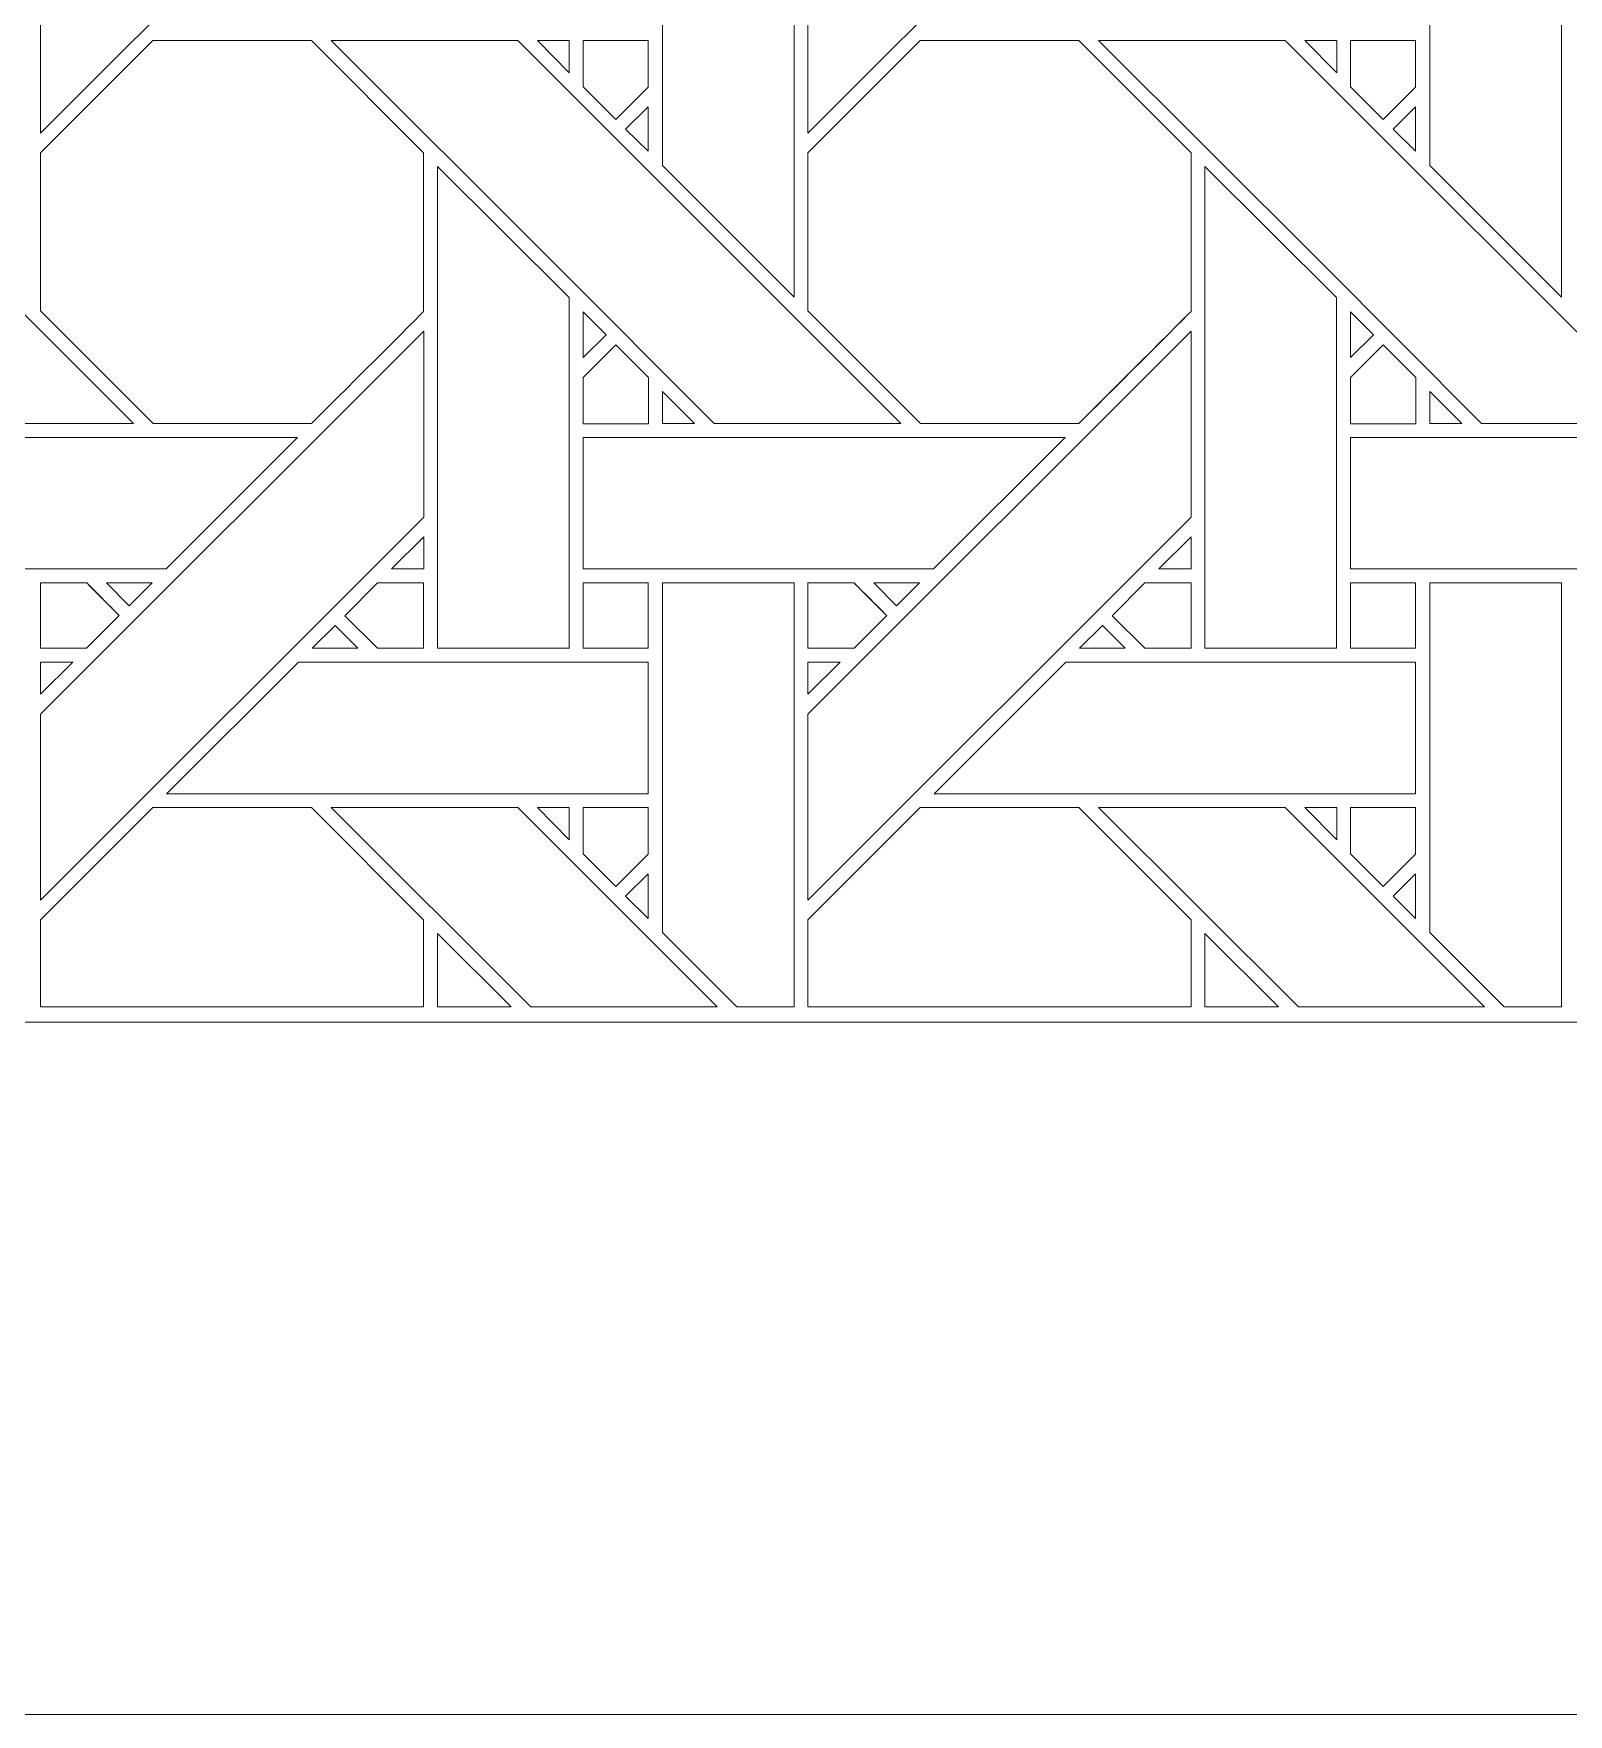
# Model space of a CAD drawing. Header units: inches. Extents: x 4.4 to 20.4, y 1.1 to 17.1.
# Drawn here: x 8.817 to 10.714, y 1.095 to 3.174 of the extents above; entities that cross this region are included whole.
import ezdxf

# ---------------------------------------------------------------- set-up
doc = ezdxf.new("R2010")
doc.units = ezdxf.units.IN
doc.header["$MEASUREMENT"] = 0
doc.layers.add('Design', color=7, linetype='Continuous', lineweight=0)

msp = doc.modelspace()

# ---------------------------------------------------------------- linework, layer by layer
at = {"layer": 'Design'}
for points, knots in [([(4.3829, 17.0948), (4.3829, 17.0948), (4.3829, 1.0948), (4.3829, 1.0948), (4.3829, 1.0948), (20.3829, 1.0948), (20.3829, 1.0948), (20.3829, 1.0948), (20.3829, 17.0948), (20.3829, 17.0948), (20.3829, 17.0948), (4.3829, 17.0948), (4.3829, 17.0948)], [0, 0, 0, 0, 1, 1, 1, 2, 2, 2, 3, 3, 3, 4, 4, 4, 4]), ([(19.3728, 16.2388), (19.3728, 16.2388), (5.2388, 16.2388), (5.2388, 16.2388), (5.2388, 16.2388), (5.2388, 1.9507), (5.2388, 1.9507), (5.2388, 1.9507), (19.5269, 1.9507), (19.5269, 1.9507), (19.5269, 1.9507), (19.5269, 16.2388), (19.5269, 16.2388), (19.5269, 16.2388), (19.3728, 16.2388), (19.3728, 16.2388)], [0, 0, 0, 0, 1, 1, 1, 2, 2, 2, 3, 3, 3, 4, 4, 4, 5, 5, 5, 5]), ([(8.8255, 3.2807), (8.8255, 3.2807), (9.2992, 3.7543), (9.2992, 3.7543), (9.2992, 3.7543), (9.2992, 3.5243), (9.2992, 3.5243), (9.2992, 3.5243), (8.8255, 3.0506), (8.8255, 3.0506), (8.8255, 3.0506), (8.8255, 3.2807), (8.8255, 3.2807)], [0, 0, 0, 0, 1, 1, 1, 2, 2, 2, 3, 3, 3, 4, 4, 4, 4]), ([(9.7742, 3.2807), (9.7742, 3.2807), (10.2479, 3.7543), (10.2479, 3.7543), (10.2479, 3.7543), (10.2479, 3.5243), (10.2479, 3.5243), (10.2479, 3.5243), (9.7742, 3.0506), (9.7742, 3.0506), (9.7742, 3.0506), (9.7742, 3.2807), (9.7742, 3.2807)], [0, 0, 0, 0, 1, 1, 1, 2, 2, 2, 3, 3, 3, 4, 4, 4, 4]), ([(9.7571, 3.4428), (9.7571, 3.4428), (9.7571, 2.8477), (9.7571, 2.8477), (9.7571, 2.8477), (9.5942, 3.0106), (9.5942, 3.0106), (9.5942, 3.0106), (9.5942, 3.4428), (9.5942, 3.4428), (9.5942, 3.4428), (9.7571, 3.4428), (9.7571, 3.4428)], [0, 0, 0, 0, 1, 1, 1, 2, 2, 2, 3, 3, 3, 4, 4, 4, 4]), ([(10.7058, 3.4428), (10.7058, 3.4428), (10.7058, 2.8477), (10.7058, 2.8477), (10.7058, 2.8477), (10.5429, 3.0106), (10.5429, 3.0106), (10.5429, 3.0106), (10.5429, 3.4428), (10.5429, 3.4428), (10.5429, 3.4428), (10.7058, 3.4428), (10.7058, 3.4428)], [0, 0, 0, 0, 1, 1, 1, 2, 2, 2, 3, 3, 3, 4, 4, 4, 4]), ([(8.2359, 3.165), (8.2359, 3.165), (8.4669, 3.165), (8.4669, 3.165), (8.4669, 3.165), (8.9405, 2.6913), (8.9405, 2.6913), (8.9405, 2.6913), (8.7095, 2.6913), (8.7095, 2.6913), (8.7095, 2.6913), (8.2359, 3.165), (8.2359, 3.165)], [0, 0, 0, 0, 1, 1, 1, 2, 2, 2, 3, 3, 3, 4, 4, 4, 4]), ([(8.8255, 2.8305), (8.8255, 2.8305), (8.8255, 3.0262), (8.8255, 3.0262), (8.8255, 3.0262), (8.9642, 3.1649), (8.9642, 3.1649), (8.9642, 3.1649), (9.1604, 3.1649), (9.1604, 3.1649), (9.1604, 3.1649), (9.2991, 3.0262), (9.2991, 3.0262), (9.2991, 3.0262), (9.2991, 2.83), (9.2991, 2.83), (9.2813, 2.812), (9.1694, 2.7003), (9.1604, 2.6913), (9.1604, 2.6913), (8.9647, 2.6913), (8.9647, 2.6913), (8.9647, 2.6913), (8.8255, 2.8305), (8.8255, 2.8305)], [0, 0, 0, 0, 1, 1, 1, 2, 2, 2, 3, 3, 3, 4, 4, 4, 5, 5, 5, 6, 6, 6, 7, 7, 7, 8, 8, 8, 8]), ([(8.8255, 2.8305), (8.8255, 2.8305), (8.8255, 3.0262), (8.8255, 3.0262), (8.8255, 3.0262), (8.9642, 3.1649), (8.9642, 3.1649), (8.9642, 3.1649), (9.1604, 3.1649), (9.1604, 3.1649), (9.1604, 3.1649), (9.2991, 3.0262), (9.2991, 3.0262), (9.2991, 3.0262), (9.2991, 2.83), (9.2991, 2.83), (9.2813, 2.812), (9.1694, 2.7003), (9.1604, 2.6913), (9.1604, 2.6913), (8.9647, 2.6913), (8.9647, 2.6913), (8.9647, 2.6913), (8.8255, 2.8305), (8.8255, 2.8305)], [0, 0, 0, 0, 1, 1, 1, 2, 2, 2, 3, 3, 3, 4, 4, 4, 5, 5, 5, 6, 6, 6, 7, 7, 7, 8, 8, 8, 8]), ([(9.459, 2.8912), (9.459, 2.8912), (9.1847, 3.165), (9.1847, 3.165), (9.1847, 3.165), (9.4156, 3.165), (9.4156, 3.165), (9.4156, 3.165), (9.8892, 2.6913), (9.8892, 2.6913), (9.8892, 2.6913), (9.6582, 2.6913), (9.6582, 2.6913), (9.6582, 2.6913), (9.459, 2.8912), (9.459, 2.8912)], [0, 0, 0, 0, 1, 1, 1, 2, 2, 2, 3, 3, 3, 4, 4, 4, 5, 5, 5, 5]), ([(9.4791, 3.165), (9.4791, 3.165), (9.4791, 3.1251), (9.4791, 3.1251), (9.4791, 3.1251), (9.4397, 3.165), (9.4397, 3.165), (9.4397, 3.165), (9.4791, 3.165), (9.4791, 3.165)], [0, 0, 0, 0, 1, 1, 1, 2, 2, 2, 3, 3, 3, 3]), ([(9.5766, 3.1649), (9.5766, 3.1649), (9.5766, 3.1073), (9.5766, 3.1073), (9.5766, 3.1073), (9.5366, 3.0674), (9.5366, 3.0674), (9.5366, 3.0674), (9.4963, 3.1077), (9.4963, 3.1077), (9.4963, 3.1077), (9.4963, 3.1649), (9.4963, 3.1649), (9.4963, 3.1649), (9.5766, 3.1649), (9.5766, 3.1649)], [0, 0, 0, 0, 1, 1, 1, 2, 2, 2, 3, 3, 3, 4, 4, 4, 5, 5, 5, 5]), ([(9.5366, 3.0674), (9.5366, 3.0674), (9.4963, 3.1077), (9.4963, 3.1077), (9.4963, 3.1077), (9.4963, 3.1649), (9.4963, 3.1649), (9.4963, 3.1649), (9.5766, 3.1649), (9.5766, 3.1649), (9.5766, 3.1649), (9.5766, 3.1073), (9.5766, 3.1073), (9.5766, 3.1073), (9.5366, 3.0674), (9.5366, 3.0674)], [0, 0, 0, 0, 1, 1, 1, 2, 2, 2, 3, 3, 3, 4, 4, 4, 5, 5, 5, 5]), ([(9.7742, 2.8305), (9.7742, 2.8305), (9.7742, 3.0262), (9.7742, 3.0262), (9.7742, 3.0262), (9.9129, 3.1649), (9.9129, 3.1649), (9.9129, 3.1649), (10.1091, 3.1649), (10.1091, 3.1649), (10.1091, 3.1649), (10.2478, 3.0262), (10.2478, 3.0262), (10.2478, 3.0262), (10.2478, 2.83), (10.2478, 2.83), (10.23, 2.812), (10.1181, 2.7003), (10.1091, 2.6913), (10.1091, 2.6913), (9.9134, 2.6913), (9.9134, 2.6913), (9.9134, 2.6913), (9.7742, 2.8305), (9.7742, 2.8305)], [0, 0, 0, 0, 1, 1, 1, 2, 2, 2, 3, 3, 3, 4, 4, 4, 5, 5, 5, 6, 6, 6, 7, 7, 7, 8, 8, 8, 8]), ([(9.7742, 2.8305), (9.7742, 2.8305), (9.7742, 3.0262), (9.7742, 3.0262), (9.7742, 3.0262), (9.9129, 3.1649), (9.9129, 3.1649), (9.9129, 3.1649), (10.1091, 3.1649), (10.1091, 3.1649), (10.1091, 3.1649), (10.2478, 3.0262), (10.2478, 3.0262), (10.2478, 3.0262), (10.2478, 2.83), (10.2478, 2.83), (10.2298, 2.8118), (10.118, 2.7001), (10.1091, 2.6913), (10.1091, 2.6913), (9.9134, 2.6913), (9.9134, 2.6913), (9.9134, 2.6913), (9.7742, 2.8305), (9.7742, 2.8305)], [0, 0, 0, 0, 1, 1, 1, 2, 2, 2, 3, 3, 3, 4, 4, 4, 5, 5, 5, 6, 6, 6, 7, 7, 7, 8, 8, 8, 8]), ([(10.4077, 2.8912), (10.4077, 2.8912), (10.1334, 3.165), (10.1334, 3.165), (10.1334, 3.165), (10.3643, 3.165), (10.3643, 3.165), (10.3643, 3.165), (10.838, 2.6913), (10.838, 2.6913), (10.838, 2.6913), (10.6069, 2.6913), (10.6069, 2.6913), (10.6069, 2.6913), (10.4077, 2.8912), (10.4077, 2.8912)], [0, 0, 0, 0, 1, 1, 1, 2, 2, 2, 3, 3, 3, 4, 4, 4, 5, 5, 5, 5]), ([(10.4279, 3.165), (10.4279, 3.165), (10.4279, 3.1251), (10.4279, 3.1251), (10.4279, 3.1251), (10.3884, 3.165), (10.3884, 3.165), (10.3884, 3.165), (10.4279, 3.165), (10.4279, 3.165)], [0, 0, 0, 0, 1, 1, 1, 2, 2, 2, 3, 3, 3, 3]), ([(10.5253, 3.1649), (10.5253, 3.1649), (10.5253, 3.1073), (10.5253, 3.1073), (10.5253, 3.1073), (10.4854, 3.0674), (10.4854, 3.0674), (10.4854, 3.0674), (10.445, 3.1077), (10.445, 3.1077), (10.445, 3.1077), (10.445, 3.1649), (10.445, 3.1649), (10.445, 3.1649), (10.5253, 3.1649), (10.5253, 3.1649)], [0, 0, 0, 0, 1, 1, 1, 2, 2, 2, 3, 3, 3, 4, 4, 4, 5, 5, 5, 5]), ([(10.4854, 3.0674), (10.4854, 3.0674), (10.445, 3.1077), (10.445, 3.1077), (10.445, 3.1077), (10.445, 3.1649), (10.445, 3.1649), (10.445, 3.1649), (10.5253, 3.1649), (10.5253, 3.1649), (10.5253, 3.1649), (10.5253, 3.1073), (10.5253, 3.1073), (10.5253, 3.1073), (10.4854, 3.0674), (10.4854, 3.0674)], [0, 0, 0, 0, 1, 1, 1, 2, 2, 2, 3, 3, 3, 4, 4, 4, 5, 5, 5, 5]), ([(9.5766, 3.0831), (9.5766, 3.0831), (9.5766, 3.028), (9.5766, 3.028), (9.5766, 3.028), (9.5488, 3.0553), (9.5488, 3.0553), (9.5488, 3.0553), (9.5766, 3.0831), (9.5766, 3.0831)], [0, 0, 0, 0, 1, 1, 1, 2, 2, 2, 3, 3, 3, 3]), ([(10.5253, 3.0831), (10.5253, 3.0831), (10.5253, 3.028), (10.5253, 3.028), (10.5253, 3.028), (10.4976, 3.0553), (10.4976, 3.0553), (10.4976, 3.0553), (10.5253, 3.0831), (10.5253, 3.0831)], [0, 0, 0, 0, 1, 1, 1, 2, 2, 2, 3, 3, 3, 3]), ([(9.4791, 2.847), (9.4791, 2.847), (9.4791, 2.4133), (9.4791, 2.4133), (9.4791, 2.4133), (9.3163, 2.4133), (9.3163, 2.4133), (9.3163, 2.4133), (9.3163, 3.0091), (9.3163, 3.0091), (9.3163, 3.0091), (9.4791, 2.847), (9.4791, 2.847)], [0, 0, 0, 0, 1, 1, 1, 2, 2, 2, 3, 3, 3, 4, 4, 4, 4]), ([(10.4278, 2.847), (10.4278, 2.847), (10.4278, 2.4133), (10.4278, 2.4133), (10.4278, 2.4133), (10.265, 2.4133), (10.265, 2.4133), (10.265, 2.4133), (10.265, 3.0091), (10.265, 3.0091), (10.265, 3.0091), (10.4278, 2.847), (10.4278, 2.847)], [0, 0, 0, 0, 1, 1, 1, 2, 2, 2, 3, 3, 3, 4, 4, 4, 4]), ([(9.4964, 2.7728), (9.4964, 2.7728), (9.4964, 2.8295), (9.4964, 2.8295), (9.4964, 2.8295), (9.5246, 2.8009), (9.5246, 2.8009), (9.5246, 2.8009), (9.4964, 2.7728), (9.4964, 2.7728)], [0, 0, 0, 0, 1, 1, 1, 2, 2, 2, 3, 3, 3, 3]), ([(10.4451, 2.7728), (10.4451, 2.7728), (10.4451, 2.8295), (10.4451, 2.8295), (10.4451, 2.8295), (10.4733, 2.8009), (10.4733, 2.8009), (10.4733, 2.8009), (10.4451, 2.7728), (10.4451, 2.7728)], [0, 0, 0, 0, 1, 1, 1, 2, 2, 2, 3, 3, 3, 3]), ([(8.8255, 2.332), (8.8255, 2.332), (9.2992, 2.8056), (9.2992, 2.8056), (9.2992, 2.8056), (9.2992, 2.5756), (9.2992, 2.5756), (9.2992, 2.5756), (8.8255, 2.1019), (8.8255, 2.1019), (8.8255, 2.1019), (8.8255, 2.332), (8.8255, 2.332)], [0, 0, 0, 0, 1, 1, 1, 2, 2, 2, 3, 3, 3, 4, 4, 4, 4]), ([(9.4963, 2.691), (9.4963, 2.691), (9.4963, 2.7483), (9.4963, 2.7483), (9.4963, 2.7483), (9.5367, 2.7887), (9.5367, 2.7887), (9.5367, 2.7887), (9.577, 2.7483), (9.577, 2.7483), (9.577, 2.7483), (9.577, 2.691), (9.577, 2.691), (9.577, 2.691), (9.4963, 2.691), (9.4963, 2.691)], [0, 0, 0, 0, 1, 1, 1, 2, 2, 2, 3, 3, 3, 4, 4, 4, 5, 5, 5, 5]), ([(9.5367, 2.7887), (9.5367, 2.7887), (9.577, 2.7483), (9.577, 2.7483), (9.577, 2.7483), (9.577, 2.691), (9.577, 2.691), (9.577, 2.691), (9.4963, 2.691), (9.4963, 2.691), (9.4963, 2.691), (9.4963, 2.7483), (9.4963, 2.7483), (9.4963, 2.7483), (9.5367, 2.7887), (9.5367, 2.7887)], [0, 0, 0, 0, 1, 1, 1, 2, 2, 2, 3, 3, 3, 4, 4, 4, 5, 5, 5, 5]), ([(9.7742, 2.332), (9.7742, 2.332), (10.2479, 2.8056), (10.2479, 2.8056), (10.2479, 2.8056), (10.2479, 2.5756), (10.2479, 2.5756), (10.2479, 2.5756), (9.7742, 2.1019), (9.7742, 2.1019), (9.7742, 2.1019), (9.7742, 2.332), (9.7742, 2.332)], [0, 0, 0, 0, 1, 1, 1, 2, 2, 2, 3, 3, 3, 4, 4, 4, 4]), ([(10.4451, 2.691), (10.4451, 2.691), (10.4451, 2.7483), (10.4451, 2.7483), (10.4451, 2.7483), (10.4854, 2.7887), (10.4854, 2.7887), (10.4854, 2.7887), (10.5257, 2.7483), (10.5257, 2.7483), (10.5257, 2.7483), (10.5257, 2.691), (10.5257, 2.691), (10.5257, 2.691), (10.4451, 2.691), (10.4451, 2.691)], [0, 0, 0, 0, 1, 1, 1, 2, 2, 2, 3, 3, 3, 4, 4, 4, 5, 5, 5, 5]), ([(10.4451, 2.691), (10.4451, 2.691), (10.4451, 2.7483), (10.4451, 2.7483), (10.4451, 2.7483), (10.4854, 2.7887), (10.4854, 2.7887), (10.4854, 2.7887), (10.5257, 2.7483), (10.5257, 2.7483), (10.5257, 2.7483), (10.5257, 2.691), (10.5257, 2.691), (10.5257, 2.691), (10.4451, 2.691), (10.4451, 2.691)], [0, 0, 0, 0, 1, 1, 1, 2, 2, 2, 3, 3, 3, 4, 4, 4, 5, 5, 5, 5]), ([(9.634, 2.6913), (9.634, 2.6913), (9.5943, 2.6913), (9.5943, 2.6913), (9.5943, 2.6913), (9.5943, 2.7311), (9.5943, 2.7311), (9.5943, 2.7311), (9.634, 2.6913), (9.634, 2.6913)], [0, 0, 0, 0, 1, 1, 1, 2, 2, 2, 3, 3, 3, 3]), ([(10.5827, 2.6913), (10.5827, 2.6913), (10.543, 2.6913), (10.543, 2.6913), (10.543, 2.6913), (10.543, 2.7311), (10.543, 2.7311), (10.543, 2.7311), (10.5827, 2.6913), (10.5827, 2.6913)], [0, 0, 0, 0, 1, 1, 1, 2, 2, 2, 3, 3, 3, 3]), ([(8.5476, 2.5114), (8.5476, 2.5114), (8.5476, 2.6741), (8.5476, 2.6741), (8.5476, 2.6741), (9.1433, 2.6741), (9.1433, 2.6741), (9.1433, 2.6741), (8.9806, 2.5114), (8.9806, 2.5114), (8.9806, 2.5114), (8.5476, 2.5114), (8.5476, 2.5114)], [0, 0, 0, 0, 1, 1, 1, 2, 2, 2, 3, 3, 3, 4, 4, 4, 4]), ([(9.4964, 2.5114), (9.4964, 2.5114), (9.4964, 2.6741), (9.4964, 2.6741), (9.4964, 2.6741), (10.0921, 2.6741), (10.0921, 2.6741), (10.0921, 2.6741), (9.9293, 2.5114), (9.9293, 2.5114), (9.9293, 2.5114), (9.4964, 2.5114), (9.4964, 2.5114)], [0, 0, 0, 0, 1, 1, 1, 2, 2, 2, 3, 3, 3, 4, 4, 4, 4]), ([(10.4451, 2.5114), (10.4451, 2.5114), (10.4451, 2.6741), (10.4451, 2.6741), (10.4451, 2.6741), (11.0408, 2.6741), (11.0408, 2.6741), (11.0408, 2.6741), (10.8781, 2.5114), (10.8781, 2.5114), (10.8781, 2.5114), (10.4451, 2.5114), (10.4451, 2.5114)], [0, 0, 0, 0, 1, 1, 1, 2, 2, 2, 3, 3, 3, 4, 4, 4, 4]), ([(9.2594, 2.5114), (9.2594, 2.5114), (9.2992, 2.5512), (9.2992, 2.5512), (9.2992, 2.5512), (9.2992, 2.5114), (9.2992, 2.5114), (9.2992, 2.5114), (9.2594, 2.5114), (9.2594, 2.5114)], [0, 0, 0, 0, 1, 1, 1, 2, 2, 2, 3, 3, 3, 3]), ([(10.2081, 2.5114), (10.2081, 2.5114), (10.2479, 2.5512), (10.2479, 2.5512), (10.2479, 2.5512), (10.2479, 2.5114), (10.2479, 2.5114), (10.2479, 2.5114), (10.2081, 2.5114), (10.2081, 2.5114)], [0, 0, 0, 0, 1, 1, 1, 2, 2, 2, 3, 3, 3, 3]), ([(8.9228, 2.4537), (8.9228, 2.4537), (8.8824, 2.4133), (8.8824, 2.4133), (8.8824, 2.4133), (8.8255, 2.4133), (8.8255, 2.4133), (8.8255, 2.4133), (8.8255, 2.4941), (8.8255, 2.4941), (8.8255, 2.4941), (8.8825, 2.4941), (8.8825, 2.4941), (8.8877, 2.4889), (8.9184, 2.4581), (8.9228, 2.4537)], [0, 0, 0, 0, 1, 1, 1, 2, 2, 2, 3, 3, 3, 4, 4, 4, 5, 5, 5, 5]), ([(8.8255, 2.4941), (8.8255, 2.4941), (8.8825, 2.4941), (8.8825, 2.4941), (8.8825, 2.4941), (8.9228, 2.4537), (8.9228, 2.4537), (8.9228, 2.4537), (8.8824, 2.4133), (8.8824, 2.4133), (8.8824, 2.4133), (8.8255, 2.4133), (8.8255, 2.4133), (8.8255, 2.4133), (8.8255, 2.4941), (8.8255, 2.4941)], [0, 0, 0, 0, 1, 1, 1, 2, 2, 2, 3, 3, 3, 4, 4, 4, 5, 5, 5, 5]), ([(8.9633, 2.4941), (8.9633, 2.4941), (8.9351, 2.4659), (8.9351, 2.4659), (8.9351, 2.4659), (8.9069, 2.4941), (8.9069, 2.4941), (8.9069, 2.4941), (8.9633, 2.4941), (8.9633, 2.4941)], [0, 0, 0, 0, 1, 1, 1, 2, 2, 2, 3, 3, 3, 3]), ([(9.2421, 2.4941), (9.2421, 2.4941), (9.2991, 2.4941), (9.2991, 2.4941), (9.2991, 2.4941), (9.2991, 2.4133), (9.2991, 2.4133), (9.2991, 2.4133), (9.242, 2.4133), (9.242, 2.4133), (9.242, 2.4133), (9.2017, 2.4536), (9.2017, 2.4536), (9.2017, 2.4536), (9.2421, 2.4941), (9.2421, 2.4941)], [0, 0, 0, 0, 1, 1, 1, 2, 2, 2, 3, 3, 3, 4, 4, 4, 5, 5, 5, 5]), ([(9.2017, 2.4536), (9.2017, 2.4536), (9.2421, 2.4941), (9.2421, 2.4941), (9.2421, 2.4941), (9.2991, 2.4941), (9.2991, 2.4941), (9.2991, 2.4941), (9.2991, 2.4133), (9.2991, 2.4133), (9.2991, 2.4133), (9.242, 2.4133), (9.242, 2.4133), (9.242, 2.4133), (9.2017, 2.4536), (9.2017, 2.4536)], [0, 0, 0, 0, 1, 1, 1, 2, 2, 2, 3, 3, 3, 4, 4, 4, 5, 5, 5, 5]), ([(9.4963, 2.4133), (9.4963, 2.4133), (9.4963, 2.4941), (9.4963, 2.4941), (9.4963, 2.4941), (9.5766, 2.4941), (9.5766, 2.4941), (9.5766, 2.4941), (9.5766, 2.4133), (9.5766, 2.4133), (9.5766, 2.4133), (9.4963, 2.4133), (9.4963, 2.4133)], [0, 0, 0, 0, 1, 1, 1, 2, 2, 2, 3, 3, 3, 4, 4, 4, 4]), ([(9.5766, 2.4941), (9.5766, 2.4941), (9.5766, 2.4133), (9.5766, 2.4133), (9.5766, 2.4133), (9.4963, 2.4133), (9.4963, 2.4133), (9.4963, 2.4133), (9.4963, 2.4941), (9.4963, 2.4941), (9.4963, 2.4941), (9.5766, 2.4941), (9.5766, 2.4941)], [0, 0, 0, 0, 1, 1, 1, 2, 2, 2, 3, 3, 3, 4, 4, 4, 4]), ([(9.7571, 1.9698), (9.7571, 1.9698), (9.6863, 1.9698), (9.6863, 1.9698), (9.6863, 1.9698), (9.5942, 2.0619), (9.5942, 2.0619), (9.5942, 2.0619), (9.5942, 2.4941), (9.5942, 2.4941), (9.5942, 2.4941), (9.7571, 2.4941), (9.7571, 2.4941), (9.7571, 2.4941), (9.7571, 1.9698), (9.7571, 1.9698)], [0, 0, 0, 0, 1, 1, 1, 2, 2, 2, 3, 3, 3, 4, 4, 4, 5, 5, 5, 5]), ([(9.8716, 2.4537), (9.8716, 2.4537), (9.8312, 2.4133), (9.8312, 2.4133), (9.8312, 2.4133), (9.7742, 2.4133), (9.7742, 2.4133), (9.7742, 2.4133), (9.7742, 2.4941), (9.7742, 2.4941), (9.7742, 2.4941), (9.8313, 2.4941), (9.8313, 2.4941), (9.8364, 2.4889), (9.8672, 2.4581), (9.8716, 2.4537)], [0, 0, 0, 0, 1, 1, 1, 2, 2, 2, 3, 3, 3, 4, 4, 4, 5, 5, 5, 5]), ([(9.7742, 2.4941), (9.7742, 2.4941), (9.8313, 2.4941), (9.8313, 2.4941), (9.8366, 2.4887), (9.8674, 2.4579), (9.8716, 2.4537), (9.8716, 2.4537), (9.8312, 2.4133), (9.8312, 2.4133), (9.8312, 2.4133), (9.7742, 2.4133), (9.7742, 2.4133), (9.7742, 2.4133), (9.7742, 2.4941), (9.7742, 2.4941)], [0, 0, 0, 0, 1, 1, 1, 2, 2, 2, 3, 3, 3, 4, 4, 4, 5, 5, 5, 5]), ([(9.9121, 2.4941), (9.9121, 2.4941), (9.8838, 2.4659), (9.8838, 2.4659), (9.8838, 2.4659), (9.8556, 2.4941), (9.8556, 2.4941), (9.8556, 2.4941), (9.9121, 2.4941), (9.9121, 2.4941)], [0, 0, 0, 0, 1, 1, 1, 2, 2, 2, 3, 3, 3, 3]), ([(10.1908, 2.4941), (10.1908, 2.4941), (10.2479, 2.4941), (10.2479, 2.4941), (10.2479, 2.4941), (10.2479, 2.4133), (10.2479, 2.4133), (10.2479, 2.4133), (10.1907, 2.4133), (10.1907, 2.4133), (10.1907, 2.4133), (10.1504, 2.4536), (10.1504, 2.4536), (10.1504, 2.4536), (10.1908, 2.4941), (10.1908, 2.4941)], [0, 0, 0, 0, 1, 1, 1, 2, 2, 2, 3, 3, 3, 4, 4, 4, 5, 5, 5, 5]), ([(10.1504, 2.4536), (10.1504, 2.4536), (10.1908, 2.4941), (10.1908, 2.4941), (10.1908, 2.4941), (10.2479, 2.4941), (10.2479, 2.4941), (10.2479, 2.4941), (10.2479, 2.4133), (10.2479, 2.4133), (10.2479, 2.4133), (10.1907, 2.4133), (10.1907, 2.4133), (10.1907, 2.4133), (10.1504, 2.4536), (10.1504, 2.4536)], [0, 0, 0, 0, 1, 1, 1, 2, 2, 2, 3, 3, 3, 4, 4, 4, 5, 5, 5, 5]), ([(10.4451, 2.4133), (10.4451, 2.4133), (10.4451, 2.4941), (10.4451, 2.4941), (10.4451, 2.4941), (10.5253, 2.4941), (10.5253, 2.4941), (10.5253, 2.4941), (10.5253, 2.4133), (10.5253, 2.4133), (10.5253, 2.4133), (10.4451, 2.4133), (10.4451, 2.4133)], [0, 0, 0, 0, 1, 1, 1, 2, 2, 2, 3, 3, 3, 4, 4, 4, 4]), ([(10.4451, 2.4941), (10.4451, 2.4941), (10.5253, 2.4941), (10.5253, 2.4941), (10.5253, 2.4941), (10.5253, 2.4133), (10.5253, 2.4133), (10.5253, 2.4133), (10.4451, 2.4133), (10.4451, 2.4133), (10.4451, 2.4133), (10.4451, 2.4941), (10.4451, 2.4941)], [0, 0, 0, 0, 1, 1, 1, 2, 2, 2, 3, 3, 3, 4, 4, 4, 4]), ([(10.7058, 1.9698), (10.7058, 1.9698), (10.635, 1.9698), (10.635, 1.9698), (10.635, 1.9698), (10.5429, 2.0619), (10.5429, 2.0619), (10.5429, 2.0619), (10.5429, 2.4941), (10.5429, 2.4941), (10.5429, 2.4941), (10.7058, 2.4941), (10.7058, 2.4941), (10.7058, 2.4941), (10.7058, 1.9698), (10.7058, 1.9698)], [0, 0, 0, 0, 1, 1, 1, 2, 2, 2, 3, 3, 3, 4, 4, 4, 5, 5, 5, 5]), ([(9.2178, 2.4133), (9.2178, 2.4133), (9.1613, 2.4133), (9.1613, 2.4133), (9.1613, 2.4133), (9.1896, 2.4416), (9.1896, 2.4416), (9.1896, 2.4416), (9.2178, 2.4133), (9.2178, 2.4133)], [0, 0, 0, 0, 1, 1, 1, 2, 2, 2, 3, 3, 3, 3]), ([(10.1666, 2.4133), (10.1666, 2.4133), (10.11, 2.4133), (10.11, 2.4133), (10.11, 2.4133), (10.1383, 2.4416), (10.1383, 2.4416), (10.1383, 2.4416), (10.1666, 2.4133), (10.1666, 2.4133)], [0, 0, 0, 0, 1, 1, 1, 2, 2, 2, 3, 3, 3, 3]), ([(8.8653, 2.3962), (8.8653, 2.3962), (8.8255, 2.3564), (8.8255, 2.3564), (8.8255, 2.3564), (8.8255, 2.3962), (8.8255, 2.3962), (8.8255, 2.3962), (8.8653, 2.3962), (8.8653, 2.3962)], [0, 0, 0, 0, 1, 1, 1, 2, 2, 2, 3, 3, 3, 3]), ([(9.1442, 2.3962), (9.1442, 2.3962), (9.5766, 2.3962), (9.5766, 2.3962), (9.5766, 2.3962), (9.5766, 2.2334), (9.5766, 2.2334), (9.5766, 2.2334), (8.9813, 2.2334), (8.9813, 2.2334), (8.9813, 2.2334), (9.1442, 2.3962), (9.1442, 2.3962)], [0, 0, 0, 0, 1, 1, 1, 2, 2, 2, 3, 3, 3, 4, 4, 4, 4]), ([(9.8141, 2.3962), (9.8141, 2.3962), (9.7742, 2.3564), (9.7742, 2.3564), (9.7742, 2.3564), (9.7742, 2.3962), (9.7742, 2.3962), (9.7742, 2.3962), (9.8141, 2.3962), (9.8141, 2.3962)], [0, 0, 0, 0, 1, 1, 1, 2, 2, 2, 3, 3, 3, 3]), ([(10.0929, 2.3962), (10.0929, 2.3962), (10.5253, 2.3962), (10.5253, 2.3962), (10.5253, 2.3962), (10.5253, 2.2334), (10.5253, 2.2334), (10.5253, 2.2334), (9.9301, 2.2334), (9.9301, 2.2334), (9.9301, 2.2334), (10.0929, 2.3962), (10.0929, 2.3962)], [0, 0, 0, 0, 1, 1, 1, 2, 2, 2, 3, 3, 3, 4, 4, 4, 4]), ([(8.8254, 1.9698), (8.8254, 1.9698), (8.8254, 2.0775), (8.8254, 2.0775), (8.8254, 2.0775), (8.9642, 2.2162), (8.9642, 2.2162), (8.9642, 2.2162), (9.1604, 2.2162), (9.1604, 2.2162), (9.1604, 2.2162), (9.2991, 2.0774), (9.2991, 2.0774), (9.2991, 2.0774), (9.2991, 1.9698), (9.2991, 1.9698), (9.2991, 1.9698), (8.8254, 1.9698), (8.8254, 1.9698)], [0, 0, 0, 0, 1, 1, 1, 2, 2, 2, 3, 3, 3, 4, 4, 4, 5, 5, 5, 6, 6, 6, 6]), ([(8.8254, 1.9698), (8.8254, 1.9698), (8.8254, 2.0775), (8.8254, 2.0775), (8.8254, 2.0775), (8.9642, 2.2162), (8.9642, 2.2162), (8.9642, 2.2162), (9.1604, 2.2162), (9.1604, 2.2162), (9.1604, 2.2162), (9.2991, 2.0774), (9.2991, 2.0774), (9.2991, 2.0774), (9.2991, 1.9698), (9.2991, 1.9698), (9.2991, 1.9698), (8.8254, 1.9698), (8.8254, 1.9698)], [0, 0, 0, 0, 1, 1, 1, 2, 2, 2, 3, 3, 3, 4, 4, 4, 5, 5, 5, 6, 6, 6, 6]), ([(9.4156, 2.2162), (9.4156, 2.2162), (9.6621, 1.9698), (9.6621, 1.9698), (9.6621, 1.9698), (9.4317, 1.9698), (9.4317, 1.9698), (9.4317, 1.9698), (9.1847, 2.2162), (9.1847, 2.2162), (9.1847, 2.2162), (9.4156, 2.2162), (9.4156, 2.2162)], [0, 0, 0, 0, 1, 1, 1, 2, 2, 2, 3, 3, 3, 4, 4, 4, 4]), ([(9.4791, 2.2162), (9.4791, 2.2162), (9.4791, 2.1764), (9.4791, 2.1764), (9.4791, 2.1764), (9.4397, 2.2162), (9.4397, 2.2162), (9.4397, 2.2162), (9.4791, 2.2162), (9.4791, 2.2162)], [0, 0, 0, 0, 1, 1, 1, 2, 2, 2, 3, 3, 3, 3]), ([(9.4963, 2.2162), (9.4963, 2.2162), (9.5766, 2.2162), (9.5766, 2.2162), (9.5766, 2.2162), (9.5766, 2.1586), (9.5766, 2.1586), (9.5766, 2.1586), (9.5366, 2.1186), (9.5366, 2.1186), (9.5366, 2.1186), (9.4963, 2.159), (9.4963, 2.159), (9.4963, 2.159), (9.4963, 2.2162), (9.4963, 2.2162)], [0, 0, 0, 0, 1, 1, 1, 2, 2, 2, 3, 3, 3, 4, 4, 4, 5, 5, 5, 5]), ([(9.5366, 2.1186), (9.5366, 2.1186), (9.4963, 2.159), (9.4963, 2.159), (9.4963, 2.159), (9.4963, 2.2162), (9.4963, 2.2162), (9.4963, 2.2162), (9.5766, 2.2162), (9.5766, 2.2162), (9.5766, 2.2162), (9.5766, 2.1586), (9.5766, 2.1586), (9.5766, 2.1586), (9.5366, 2.1186), (9.5366, 2.1186)], [0, 0, 0, 0, 1, 1, 1, 2, 2, 2, 3, 3, 3, 4, 4, 4, 5, 5, 5, 5]), ([(9.7742, 1.9698), (9.7742, 1.9698), (9.7742, 2.0774), (9.7742, 2.0774), (9.7742, 2.0774), (9.9129, 2.2162), (9.9129, 2.2162), (9.9129, 2.2162), (10.1091, 2.2162), (10.1091, 2.2162), (10.1091, 2.2162), (10.2478, 2.0775), (10.2478, 2.0775), (10.2478, 2.0775), (10.2478, 1.9698), (10.2478, 1.9698), (10.2478, 1.9698), (9.7742, 1.9698), (9.7742, 1.9698)], [0, 0, 0, 0, 1, 1, 1, 2, 2, 2, 3, 3, 3, 4, 4, 4, 5, 5, 5, 6, 6, 6, 6]), ([(9.7742, 1.9698), (9.7742, 1.9698), (9.7742, 2.0774), (9.7742, 2.0774), (9.7742, 2.0774), (9.9129, 2.2162), (9.9129, 2.2162), (9.9129, 2.2162), (10.1091, 2.2162), (10.1091, 2.2162), (10.1091, 2.2162), (10.2478, 2.0775), (10.2478, 2.0775), (10.2478, 2.0775), (10.2478, 1.9698), (10.2478, 1.9698), (10.2478, 1.9698), (9.7742, 1.9698), (9.7742, 1.9698)], [0, 0, 0, 0, 1, 1, 1, 2, 2, 2, 3, 3, 3, 4, 4, 4, 5, 5, 5, 6, 6, 6, 6]), ([(10.3643, 2.2162), (10.3643, 2.2162), (10.6108, 1.9698), (10.6108, 1.9698), (10.6108, 1.9698), (10.3805, 1.9698), (10.3805, 1.9698), (10.3805, 1.9698), (10.1334, 2.2162), (10.1334, 2.2162), (10.1334, 2.2162), (10.3643, 2.2162), (10.3643, 2.2162)], [0, 0, 0, 0, 1, 1, 1, 2, 2, 2, 3, 3, 3, 4, 4, 4, 4]), ([(10.4279, 2.2162), (10.4279, 2.2162), (10.4279, 2.1764), (10.4279, 2.1764), (10.4279, 2.1764), (10.3884, 2.2162), (10.3884, 2.2162), (10.3884, 2.2162), (10.4279, 2.2162), (10.4279, 2.2162)], [0, 0, 0, 0, 1, 1, 1, 2, 2, 2, 3, 3, 3, 3]), ([(10.445, 2.2162), (10.445, 2.2162), (10.5253, 2.2162), (10.5253, 2.2162), (10.5253, 2.2162), (10.5253, 2.1586), (10.5253, 2.1586), (10.5253, 2.1586), (10.4854, 2.1186), (10.4854, 2.1186), (10.4854, 2.1186), (10.445, 2.159), (10.445, 2.159), (10.445, 2.159), (10.445, 2.2162), (10.445, 2.2162)], [0, 0, 0, 0, 1, 1, 1, 2, 2, 2, 3, 3, 3, 4, 4, 4, 5, 5, 5, 5]), ([(10.4854, 2.1186), (10.4854, 2.1186), (10.445, 2.159), (10.445, 2.159), (10.445, 2.159), (10.445, 2.2162), (10.445, 2.2162), (10.445, 2.2162), (10.5253, 2.2162), (10.5253, 2.2162), (10.5253, 2.2162), (10.5253, 2.1586), (10.5253, 2.1586), (10.5253, 2.1586), (10.4854, 2.1186), (10.4854, 2.1186)], [0, 0, 0, 0, 1, 1, 1, 2, 2, 2, 3, 3, 3, 4, 4, 4, 5, 5, 5, 5]), ([(9.5766, 2.1344), (9.5766, 2.1344), (9.5766, 2.0792), (9.5766, 2.0792), (9.5766, 2.0792), (9.5488, 2.1066), (9.5488, 2.1066), (9.5488, 2.1066), (9.5766, 2.1344), (9.5766, 2.1344)], [0, 0, 0, 0, 1, 1, 1, 2, 2, 2, 3, 3, 3, 3]), ([(10.5253, 2.1344), (10.5253, 2.1344), (10.5253, 2.0792), (10.5253, 2.0792), (10.5253, 2.0792), (10.4976, 2.1066), (10.4976, 2.1066), (10.4976, 2.1066), (10.5253, 2.1344), (10.5253, 2.1344)], [0, 0, 0, 0, 1, 1, 1, 2, 2, 2, 3, 3, 3, 3]), ([(9.3163, 2.0604), (9.3163, 2.0604), (9.4073, 1.9698), (9.4073, 1.9698), (9.4073, 1.9698), (9.3163, 1.9698), (9.3163, 1.9698), (9.3163, 1.9698), (9.3163, 2.0604), (9.3163, 2.0604)], [0, 0, 0, 0, 1, 1, 1, 2, 2, 2, 3, 3, 3, 3]), ([(10.265, 2.0604), (10.265, 2.0604), (10.356, 1.9698), (10.356, 1.9698), (10.356, 1.9698), (10.265, 1.9698), (10.265, 1.9698), (10.265, 1.9698), (10.265, 2.0604), (10.265, 2.0604)], [0, 0, 0, 0, 1, 1, 1, 2, 2, 2, 3, 3, 3, 3])]:
    msp.add_open_spline(points, degree=3, knots=knots, dxfattribs=at)

doc.saveas('drawing.dxf')
